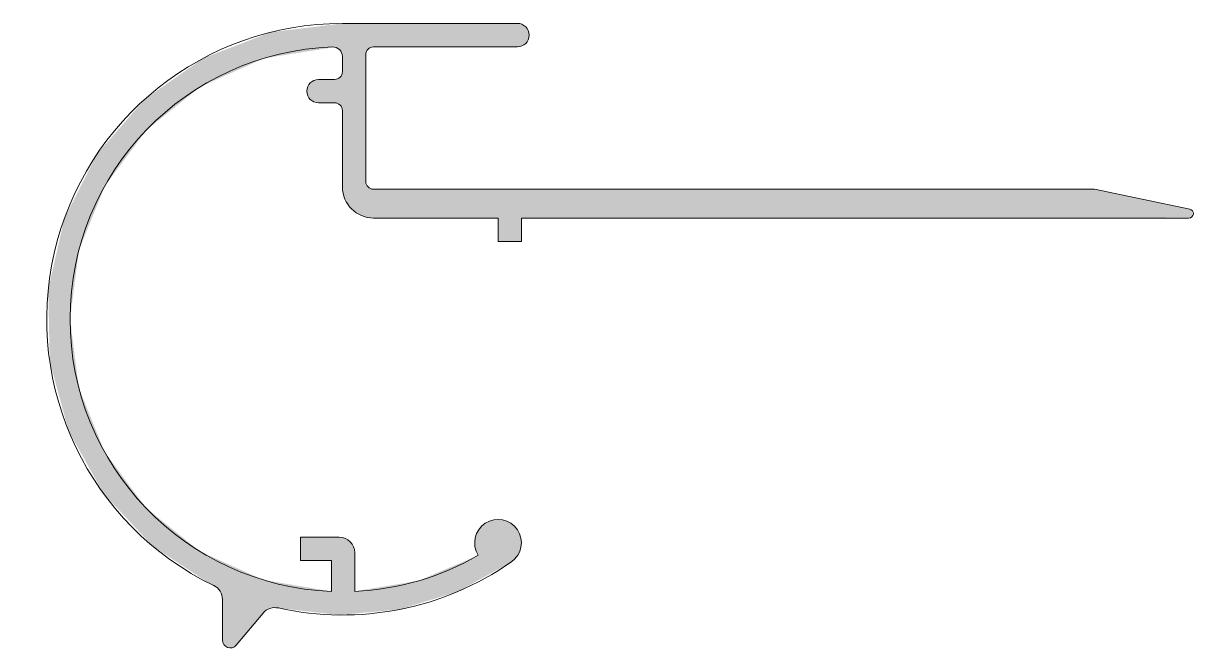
# Model space of a CAD drawing. Header units: metres. Extents: x -36.6 to 38.6, y -27.7 to 12.5.
import ezdxf

# ---------------------------------------------------------------- set-up
doc = ezdxf.new("R2010")
doc.units = ezdxf.units.M
doc.layers.add('A-DETL-GENF', color=92, linetype='Continuous', lineweight=18)

# ---------------------------------------------------------------- blocks, each defined once
blk = doc.blocks.new('41 compri daktrim 630 - 630 NM-1665689-00_0 Basismaterialen')
at = {"layer": 'A-DETL-GENF'}
blk.add_hatch(color=256, dxfattribs=at).paths.add_polyline_path([(-23.344, -27.614), (-23.104, -27.58), (-22.909, -27.438), (-21.028, -25.233), (-20.635, -25.05), (-20.202, -25.05), (-16.309, -25.5), (-12.406, -25.142), (-8.66, -23.99), (-5.229, -22.094), (-4.942, -21.833), (-4.732, -21.507), (-4.612, -21.138), (-4.591, -20.75), (-4.67, -20.37), (-4.844, -20.023), (-5.1, -19.733), (-5.423, -19.518), (-5.791, -19.392), (-6.178, -19.366), (-6.559, -19.439), (-6.908, -19.608), (-7.203, -19.861), (-7.422, -20.181), (-7.553, -20.546), (-7.585, -20.933), (-7.517, -21.315), (-7.353, -21.667), (-11.181, -23.3), (-15.287, -23.983), (-15.321, -21.243), (-15.421, -21.002), (-15.579, -20.794), (-15.787, -20.636), (-16.028, -20.536), (-16.287, -20.502), (-18.787, -20.502), (-18.787, -22.002), (-16.787, -22.002), (-16.787, -23.988), (-21.182, -23.243), (-25.247, -21.413), (-28.717, -18.615), (-31.368, -15.03), (-33.027, -10.893), (-33.587, -6.47), (-33.011, -2.049), (-31.337, 2.082), (-28.673, 5.657), (-25.193, 8.443), (-21.122, 10.259), (-16.583, 10.976), (-16.328, 10.861), (-16.15, 10.645), (-16.087, 10.373), (-16.104, 9.269), (-16.233, 9.045), (-16.457, 8.915), (-16.587, 8.898), (-17.814, 8.873), (-17.995, 8.798), (-18.269, 8.523), (-18.37, 8.148), (-18.269, 7.773), (-17.995, 7.499), (-17.62, 7.398), (-16.457, 7.381), (-16.233, 7.252), (-16.104, 7.028), (-16.087, 6.898), (-16.087, 1.998), (-16.018, 1.481), (-15.819, 0.998), (-15.501, 0.584), (-15.087, 0.266), (-14.604, 0.067), (-14.087, -0.002), (-6.087, -0.002), (-6.087, -1.502), (-4.587, -1.502), (-4.587, -0.002), (38.443, 0.033), (38.58, 0.191), (38.432, 0.553), (38.365, 0.575), (32.241, 1.845), (-14.216, 1.862), (-14.44, 1.992), (-14.57, 2.216), (-14.587, 2.345), (-14.57, 10.62), (-14.44, 10.844), (-14.216, 10.974), (-14.087, 10.991), (-4.84, 10.991), (-4.464, 11.092), (-4.188, 11.368), (-4.087, 11.745), (-4.188, 12.122), (-4.464, 12.397), (-4.84, 12.498), (-16.087, 12.498), (-20.689, 11.933), (-25.017, 10.269), (-28.813, 7.606), (-31.852, 4.103), (-33.951, -0.031), (-34.986, -4.551), (-34.896, -9.187), (-33.685, -13.664), (-31.426, -17.713), (-28.254, -21.095), (-24.009, -23.885), (-23.817, -24.286), (-23.792, -24.508), (-23.777, -27.238), (-23.463, -27.586)])
for p, q in [((-4.84, 12.498), (-16.087, 12.498)), ((-14.087, 10.991), (-4.84, 10.991)), ((-16.087, 10.373), (-16.087, 9.398)), ((-14.587, 2.345), (-14.587, 10.491)), ((-16.587, 8.898), (-17.62, 8.898)), ((-17.62, 7.398), (-16.587, 7.398)), ((-16.087, 6.898), (-16.087, 1.998)), ((32.241, 1.845), (-14.087, 1.845)), ((38.365, 0.575), (32.241, 1.845)), ((-14.087, -0.002), (-6.087, -0.002)), ((-6.087, -0.002), (-6.087, -1.502)), ((-4.587, -1.502), (-4.587, -0.002)), ((-4.587, -0.002), (30.163, -0.002)), ((30.163, -0.002), (38.306, -0.001)), ((-6.087, -1.502), (-4.587, -1.502)), ((-16.287, -20.502), (-18.787, -20.502)), ((-18.787, -20.502), (-18.787, -22.002)), ((-15.287, -23.983), (-15.287, -21.502)), ((-18.787, -22.002), (-16.787, -22.002)), ((-16.787, -22.002), (-16.787, -23.988)), ((-23.792, -24.508), (-23.792, -27.117)), ((-22.909, -27.438), (-21.185, -25.384))]:
    blk.add_line(p, q, dxfattribs=at)
for centre, radius, start, end in [((-16.087, -6.502), 19, 90, 244.19881), ((-4.84, 11.745), 0.754, 270, 90), ((-16.087, -6.502), 17.5, 92.08582, 267.70756), ((-16.701, 10.373), 0.615, 0, 92.08582), ((-14.087, 10.491), 0.5, 90, 180), ((-16.587, 9.398), 0.5, 270, 0), ((-17.62, 8.148), 0.75, 90, 270), ((-16.587, 6.898), 0.5, 360, 90), ((-14.087, 2.345), 0.5, 180, 270), ((-14.087, 1.998), 2, 180, 270), ((38.306, 0.29), 0.291, 270.00253, 78.28472), ((-6.087, -20.863), 1.5, 304.8499, 212.39362), ((-16.287, -21.502), 1, 0, 90), ((-16.087, -6.502), 17.5, 272.62015, 299.93733), ((-16.087, -6.502), 19, 257.48968, 304.8499), ((-24.792, -24.508), 1, 0, 64.19881), ((-20.419, -26.027), 1, 77.48968, 140), ((-23.292, -27.117), 0.5, 180, 320)]:
    blk.add_arc(centre, radius, start, end, dxfattribs=at)

msp = doc.modelspace()

# ---------------------------------------------------------------- block references
msp.add_blockref('41 compri daktrim 630 - 630 NM-1665689-00_0 Basismaterialen', (0, 0))

doc.saveas('drawing.dxf')
